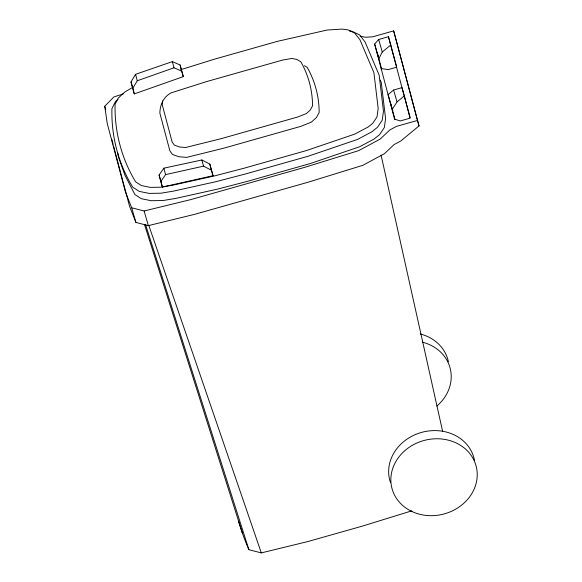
<?xml version="1.0" encoding="UTF-8"?>
<svg xmlns="http://www.w3.org/2000/svg" width="582" height="582" viewBox="0 0 582 582"><rect width="100%" height="100%" fill="white"/><g stroke="black" fill="none" stroke-linecap="round" stroke-linejoin="round"><path stroke-width="0.87" d="M162.574 100.897L162.233 104.702L172.134 141.993L174.302 145.085L179.634 147.006L185.673 147.493L221.611 138.545L297.657 117.011L306.459 113.512L310.242 110.093L312.541 105.837A374.452 181.54 -16.1 0 0 300.865 61.852L296.791 59.4L291.851 58.455L282.546 60.077L206.501 81.611L171.166 92.844C163.578 96.692 159.948 104.891 159.854 113.104L169.849 150.76L172.447 154.434L178.921 156.754L186.706 157.38L224.128 148.083L300.807 126.367L311.319 122.162L316.375 117.615L319.169 112.501A382.905 185.636 -16.1 0 0 307.187 67.367L304.371 65.693M390.842 44.952L382.272 52.016L378.867 58.702L374.641 44.057L378.656 39.496L388.463 36.717L396.655 66.85M132.711 88.413L137.272 80.76L173.989 67.796L181.722 71.128L183.301 76.62L134.297 93.906L130.994 81.938L135.555 74.307L172.352 61.627L180.093 65.002L183.301 76.62M404.359 95.885L397.033 101.923L392.283 109.27L388.056 94.619L393.599 90.021L401.98 87.649L404.119 95.062M160.807 181.54L165.564 174.629L203.518 166.139L211.441 170.213L213.027 175.706L162.393 187.033L159.082 175.044L163.848 168.176L201.881 159.977L209.811 164.088L213.027 175.706M360.091 36.128L365.256 37.248L372.713 36.812L393.672 30.875L419.033 125.938L400.714 141.026L394.079 144.569L384.353 153.779L362.768 165.339L308.191 182.195L194.788 214.3L148.352 225.627L135.919 222.433L131.692 207.781L125.326 191.623L107.248 123.5L104.745 106.251L113.861 96.947L123.311 93.891M117.95 99.304L115.462 101.595L111.926 108.63C111.184 136.268 118.364 163.615 132.776 187.215L139.302 191.405L149.108 193.391L160.959 193.202L173.567 191.1L215.827 181.708L245.298 174.018L308.184 156.216L357.544 139.425L371.913 131.758L377.485 127.283L382.228 120.183L383.458 111.235L379.173 75.209L365.074 41.962L359.596 34.905L352.015 31.297L349.389 30.955M130.994 81.938L132.58 87.431L124.897 91.956L118.241 98.096L115.076 104.353C114.443 131.59 121.522 158.551 135.65 181.875L141.455 185.585L150.221 187.36L160.858 187.208L172.687 185.214L214.562 175.91L243.822 168.278L306.372 150.571L354.824 134.086L368.13 127L372.771 123.253L376.998 116.938L378.176 108.456L373.92 72.735L359.945 39.758L354.751 33.087L347.992 29.886L342.151 29.1L327.208 30.017L277.388 41.358L214.838 59.066L180.827 69.673M411.845 510.829L362.47 526.084L307.762 541.573L261.318 552.9L248.885 549.699A1010.599 489.949 -16.1 0 1 238.664 521.574M396.56 67.228L388.179 69.6L381.145 68.567M393.672 30.875L417.447 120.445L396.48 126.374L389.853 129.924L380.126 139.134L358.541 150.687L303.964 167.551L190.561 199.655L144.125 210.982L131.692 207.781M380.228 80.04L381.29 82.528L385.575 118.553L384.346 127.509L379.602 134.602L374.03 139.083L359.654 146.751L310.293 163.535L247.408 181.344L217.944 189.026L175.677 198.426L163.076 200.521L151.225 200.717L141.411 198.731L134.893 194.541L125.057 175.48L118.43 156.958L117.644 152.542M135.919 222.433L129.553 206.275L115.883 154.739M148.832 225.503L261.318 552.9M145.609 224.783L248.885 549.699M144.467 224.434L242.527 533.541M417.447 120.445L419.033 125.938M393.599 90.021L397.033 101.923M378.656 39.496L382.272 52.016M159.082 175.044L162.393 187.033M144.125 210.982L148.352 225.627M104.745 106.251L105.742 109.692M404.323 95.746L410.135 117.637M388.463 36.717L410.077 118.161L400.271 120.94L394.56 119.128L374.641 44.057M377.158 52.256L381.654 69.207M390.886 104.011L395.069 119.768M209.811 164.088L211.441 170.213M180.093 65.002L181.722 71.128M201.881 159.977L203.518 166.139M172.352 61.627L173.989 67.796M163.848 168.176L165.564 174.629M135.555 74.307L137.272 80.76M132.58 87.431L134.297 93.906M111.708 139.018L113.097 144.256M113.563 146.009L115.418 152.993M381.072 155.067L442.611 431.313M422.503 342.18A43.541 38.085 -14.9 0 1 436.849 406.083M390.493 482.631A43.541 38.085 -14.9 0 1 422.285 432.2A43.541 38.085 -14.9 0 1 474.548 460.718M420.328 333.988A43.541 38.085 -14.9 0 1 448.387 361.771M411.881 511.483A43.541 38.085 -14.9 0 0 477.233 475.232A43.541 38.085 -14.9 0 0 412.987 444.954A43.541 38.085 -14.9 0 0 411.881 511.483"/></g></svg>
